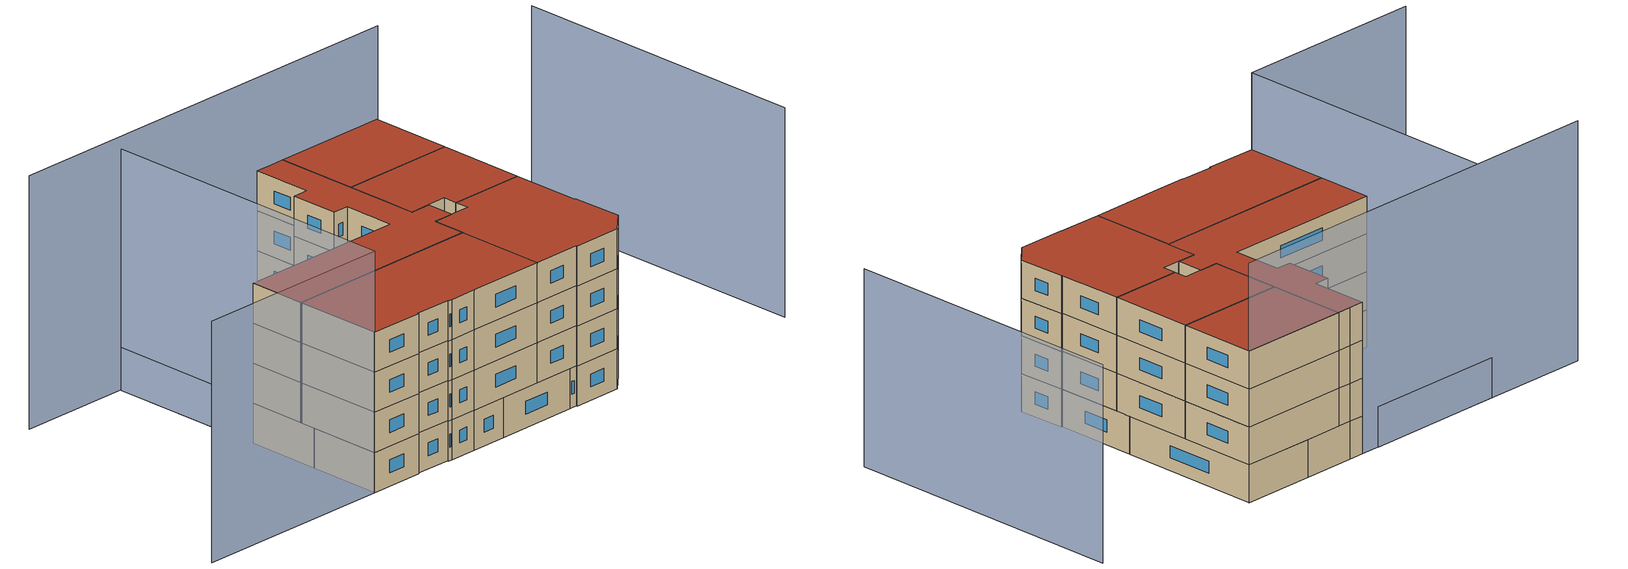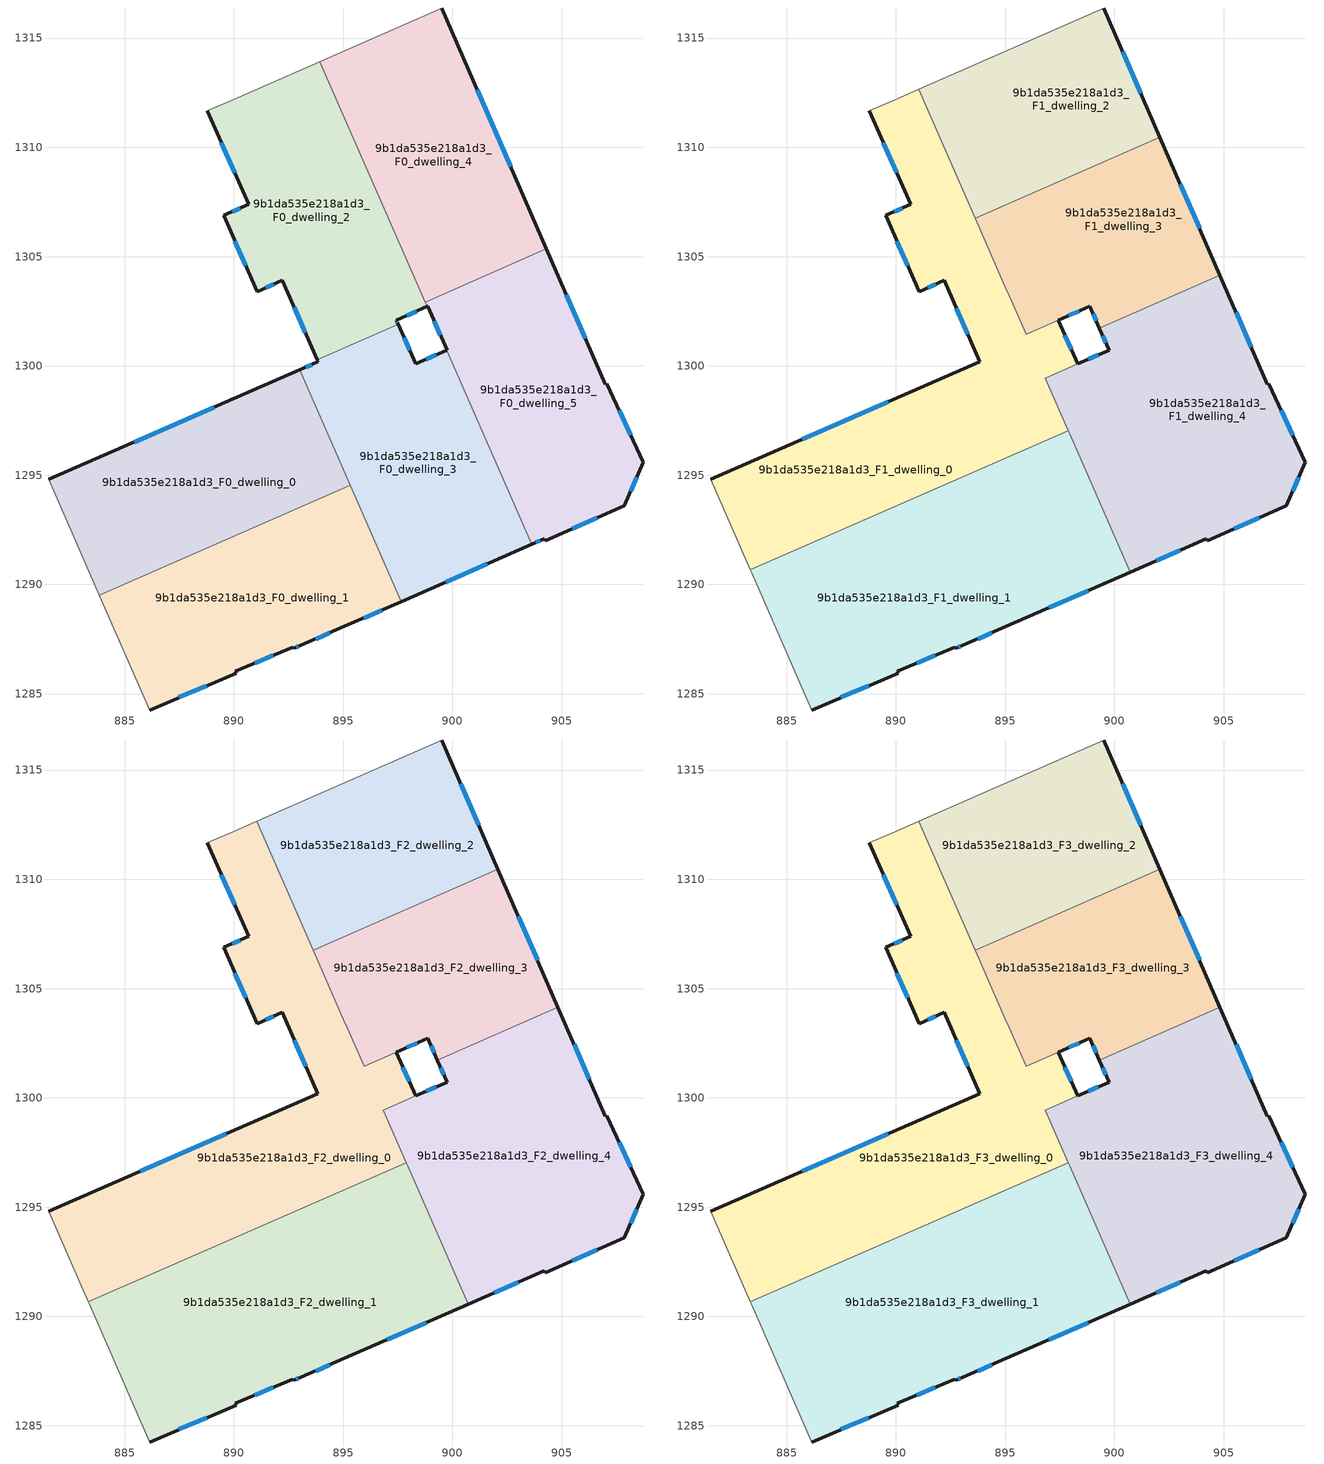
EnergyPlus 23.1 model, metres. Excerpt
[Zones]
9b1da535e218a1d3_F0_dwelling_0
 floor ground (EU_floor_Construction): 893,1299.82 895.32,1294.54 883.84,1289.51 881.53,1294.8 z0
 wall outside (EU_wall_Construction): 893,1299.82 881.53,1294.8 z0:3
 wall to 9b1da535e218a1d3_F0_dwelling_1 (EU_wall_Construction): 883.84,1289.51 895.32,1294.54 z0:3
 wall adiabatic (EU_wall_Construction): 881.53,1294.8 883.84,1289.51 z0:3
 wall to 9b1da535e218a1d3_F0_dwelling_3 (EU_wall_Construction): 895.32,1294.54 893,1299.82 z0:3
 window (EU_Window_Construction): 889.1,1298.11 885.43,1296.51 z1.02:1.98
9b1da535e218a1d3_F0_dwelling_1
 floor ground (EU_floor_Construction): 895.32,1294.54 897.65,1289.22 895.06,1288.08 893.06,1287.21 892.74,1287.08 892.7,1287.12 890.06,1286.03 890.1,1285.94 886.14,1284.25 883.84,1289.51 z0
 wall outside (EU_wall_Construction): 886.14,1284.25 890.1,1285.94 890.06,1286.03 892.7,1287.12 892.74,1287.08 893.06,1287.21 895.06,1288.08 897.65,1289.22 z0:3
 wall adiabatic (EU_wall_Construction): 883.84,1289.51 886.14,1284.25 z0:3
 wall to 9b1da535e218a1d3_F0_dwelling_3 (EU_wall_Construction): 897.65,1289.22 895.32,1294.54 z0:3
 window (EU_Window_Construction): 890.96,1286.4 891.8,1286.75 / 887.49,1284.83 888.75,1285.37 / 895.94,1288.46 896.77,1288.83 / 893.74,1287.5 894.38,1287.78 / 892.85,1287.12 892.95,1287.16 z1.02:1.98
9b1da535e218a1d3_F0_dwelling_2
 floor ground (EU_floor_Construction): 893.94,1313.92 898.85,1302.72 897.43,1302.09 897.51,1301.91 893.8,1300.28 892.21,1303.91 891.06,1303.4 889.53,1306.88 890.67,1307.39 888.78,1311.67 889.96,1312.18 z0
 wall outside (EU_wall_Construction): 897.51,1301.91 897.43,1302.09 898.85,1302.72 / 888.78,1311.67 890.67,1307.39 889.53,1306.88 891.06,1303.4 892.21,1303.91 893.8,1300.28 z0:3
 wall adiabatic (EU_wall_Construction): 893.94,1313.92 889.96,1312.18 888.78,1311.67 z0:3
 wall to 9b1da535e218a1d3_F0_dwelling_3 (EU_wall_Construction): 893.8,1300.28 897.51,1301.91 z0:3
 wall to 9b1da535e218a1d3_F0_dwelling_4 (EU_wall_Construction): 898.76,1302.92 893.94,1313.92 z0:3
 wall to 9b1da535e218a1d3_F0_dwelling_5 (EU_wall_Construction): 898.85,1302.72 898.76,1302.92 z0:3
 window (EU_Window_Construction): 897.91,1302.3 898.37,1302.51 / 897.48,1301.97 897.46,1302.03 / 892.75,1302.67 893.26,1301.52 / 891.45,1303.57 891.82,1303.74 / 890.05,1305.7 890.54,1304.59 / 890.28,1307.22 889.92,1307.06 / 889.43,1310.21 890.03,1308.85 z1.02:1.98
9b1da535e218a1d3_F0_dwelling_3
 floor ground (EU_floor_Construction): 899.73,1300.71 903.62,1291.84 897.65,1289.22 893,1299.82 893.84,1300.19 893.8,1300.28 897.51,1301.91 898.31,1300.09 z0
 wall outside (EU_wall_Construction): 899.73,1300.71 898.31,1300.09 897.51,1301.91 / 897.65,1289.22 903.62,1291.84 / 893.8,1300.28 893.84,1300.19 893,1299.82 z0:3
 wall to 9b1da535e218a1d3_F0_dwelling_5 (EU_wall_Construction): 903.62,1291.84 899.73,1300.71 z0:3
 window (EU_Window_Construction): 898.04,1300.71 897.78,1301.29 / 899.25,1300.5 898.8,1300.3 / 899.68,1290.11 901.59,1290.95 / 893.56,1300.06 893.29,1299.95 z1.02:1.98
9b1da535e218a1d3_F0_dwelling_4
 floor ground (EU_floor_Construction): 899.52,1316.38 904.3,1305.35 898.76,1302.92 893.94,1313.92 z0
 wall outside (EU_wall_Construction): 904.3,1305.35 899.52,1316.38 z0:3
 wall to 9b1da535e218a1d3_F0_dwelling_5 (EU_wall_Construction): 898.76,1302.92 904.3,1305.35 z0:3
 wall adiabatic (EU_wall_Construction): 899.52,1316.38 893.94,1313.92 z0:3
 window (EU_Window_Construction): 902.68,1309.1 901.15,1312.63 z1.02:1.98
9b1da535e218a1d3_F0_dwelling_5
 floor ground (EU_floor_Construction): 904.3,1305.35 906.99,1299.16 907.06,1299.19 908.73,1295.59 907.86,1293.59 904.24,1292.01 904.21,1292.09 903.62,1291.84 899.73,1300.71 899.75,1300.72 898.87,1302.73 898.85,1302.72 898.76,1302.92 z0
 wall outside (EU_wall_Construction): 903.62,1291.84 904.21,1292.09 904.24,1292.01 907.86,1293.59 908.73,1295.59 907.06,1299.19 906.99,1299.16 904.3,1305.35 / 898.85,1302.72 898.87,1302.73 899.75,1300.72 899.73,1300.71 z0:3
 window (EU_Window_Construction): 903.82,1291.93 904.01,1292.01 / 899.17,1302.04 899.45,1301.4 / 906.08,1301.27 905.22,1303.24 / 908.16,1296.82 907.63,1297.97 / 908.15,1294.27 908.43,1294.91 / 905.47,1292.55 906.63,1293.05 z1.02:1.98
9b1da535e218a1d3_F1_dwelling_0
 floor to 9b1da535e218a1d3_F0_dwelling_0 (EU_floor_Construction): 893,1299.82 894.81,1295.69 883.34,1290.66 881.53,1294.8 z3
 floor to 9b1da535e218a1d3_F0_dwelling_2 (EU_floor_Construction): 891.04,1312.65 895.95,1301.44 897.43,1302.09 897.51,1301.91 893.8,1300.28 892.21,1303.91 891.06,1303.4 889.53,1306.88 890.67,1307.39 888.78,1311.67 889.96,1312.18 z3
 floor to 9b1da535e218a1d3_F0_dwelling_3 (EU_floor_Construction): 897.51,1301.91 898.31,1300.09 896.84,1299.43 897.88,1297.04 894.81,1295.69 893,1299.82 893.84,1300.19 893.8,1300.28 z3
 wall outside (EU_wall_Construction): 888.78,1311.67 890.67,1307.39 889.53,1306.88 891.06,1303.4 892.21,1303.91 893.84,1300.19 881.53,1294.8 / 898.31,1300.09 897.43,1302.09 z3:6
 wall adiabatic (EU_wall_Construction): 891.04,1312.65 889.96,1312.18 888.78,1311.67 / 881.53,1294.8 883.34,1290.66 z3:6
 wall to 9b1da535e218a1d3_F1_dwelling_4 (EU_wall_Construction): 896.83,1299.43 898.31,1300.09 / 897.88,1297.04 896.84,1299.43 z3:6
 wall to 9b1da535e218a1d3_F1_dwelling_1 (EU_wall_Construction): 883.34,1290.66 897.88,1297.04 z3:6
 wall to 9b1da535e218a1d3_F1_dwelling_2 (EU_wall_Construction): 893.62,1306.76 891.04,1312.65 z3:6
 wall to 9b1da535e218a1d3_F1_dwelling_3 (EU_wall_Construction): 897.43,1302.09 895.95,1301.44 895.08,1303.42 / 895.08,1303.43 893.62,1306.76 z3:6
 window (EU_Window_Construction): 889.65,1298.36 885.72,1296.64 / 892.76,1302.64 893.29,1301.46 / 891.45,1303.57 891.82,1303.74 / 890.05,1305.7 890.54,1304.59 / 890.28,1307.22 889.92,1307.06 / 889.43,1310.21 890.03,1308.85 / 898.01,1300.77 897.73,1301.41 z4.02:4.98
9b1da535e218a1d3_F1_dwelling_1
 floor to 9b1da535e218a1d3_F0_dwelling_1 (EU_floor_Construction): 895.32,1294.54 897.65,1289.22 895.06,1288.08 893.06,1287.21 892.74,1287.08 892.7,1287.12 890.06,1286.03 890.1,1285.94 886.14,1284.25 883.84,1289.51 z3
 floor to 9b1da535e218a1d3_F0_dwelling_0 (EU_floor_Construction): 894.81,1295.69 895.32,1294.54 883.84,1289.51 883.36,1290.61 883.34,1290.66 z3
 floor to 9b1da535e218a1d3_F0_dwelling_3 (EU_floor_Construction): 897.88,1297.04 900.72,1290.56 897.65,1289.22 894.81,1295.69 z3
 wall outside (EU_wall_Construction): 886.14,1284.25 890.1,1285.94 890.06,1286.03 892.7,1287.12 892.74,1287.08 893.06,1287.21 895.06,1288.08 900.72,1290.56 z3:6
 wall adiabatic (EU_wall_Construction): 883.34,1290.66 883.4,1290.53 886.14,1284.25 z3:6
 wall to 9b1da535e218a1d3_F1_dwelling_4 (EU_wall_Construction): 900.72,1290.56 897.94,1296.9 897.88,1297.04 z3:6
 window (EU_Window_Construction): 887.49,1284.83 888.75,1285.37 / 896.98,1288.92 898.8,1289.72 / 893.74,1287.5 894.38,1287.78 / 892.85,1287.12 892.95,1287.16 / 890.96,1286.4 891.8,1286.75 z4.02:4.98
9b1da535e218a1d3_F1_dwelling_2
 floor to 9b1da535e218a1d3_F0_dwelling_4 (EU_floor_Construction): 899.52,1316.38 902.08,1310.47 896.52,1308.03 893.94,1313.92 z3
 floor to 9b1da535e218a1d3_F0_dwelling_2 (EU_floor_Construction): 893.94,1313.92 896.52,1308.03 893.62,1306.76 891.04,1312.65 z3
 wall outside (EU_wall_Construction): 902.08,1310.47 899.52,1316.38 z3:6
 wall adiabatic (EU_wall_Construction): 899.52,1316.38 891.04,1312.65 z3:6
 wall to 9b1da535e218a1d3_F1_dwelling_3 (EU_wall_Construction): 893.62,1306.76 902.08,1310.47 z3:6
 window (EU_Window_Construction): 901.21,1312.48 900.39,1314.37 z4.02:4.98
9b1da535e218a1d3_F1_dwelling_3
 floor to 9b1da535e218a1d3_F0_dwelling_4 (EU_floor_Construction): 902.08,1310.47 904.3,1305.35 898.76,1302.92 896.52,1308.03 z3
 floor to 9b1da535e218a1d3_F0_dwelling_2 (EU_floor_Construction): 896.52,1308.03 898.85,1302.72 895.95,1301.44 893.62,1306.76 z3
 floor to 9b1da535e218a1d3_F0_dwelling_5 (EU_floor_Construction): 904.3,1305.35 904.83,1304.14 899.31,1301.72 898.87,1302.73 898.85,1302.72 898.76,1302.92 z3
 wall outside (EU_wall_Construction): 904.83,1304.14 902.08,1310.47 / 897.43,1302.09 898.87,1302.73 899.31,1301.72 z3:6
 wall to 9b1da535e218a1d3_F1_dwelling_4 (EU_wall_Construction): 899.31,1301.72 904.83,1304.14 z3:6
 window (EU_Window_Construction): 903.89,1306.29 903.02,1308.31 / 899.02,1302.38 899.16,1302.06 / 897.92,1302.31 898.38,1302.51 z4.02:4.98
9b1da535e218a1d3_F1_dwelling_4
 floor to 9b1da535e218a1d3_F0_dwelling_3 (EU_floor_Construction): 899.73,1300.71 903.62,1291.84 900.72,1290.56 896.84,1299.43 z3
 floor to 9b1da535e218a1d3_F0_dwelling_5 (EU_floor_Construction): 904.83,1304.14 906.99,1299.16 907.06,1299.19 908.73,1295.59 907.86,1293.59 904.24,1292.01 904.21,1292.09 903.62,1291.84 899.73,1300.71 899.75,1300.72 899.31,1301.72 z3
 wall outside (EU_wall_Construction): 899.31,1301.72 899.75,1300.72 898.32,1300.09 / 900.72,1290.56 904.21,1292.09 904.24,1292.01 907.86,1293.59 908.73,1295.59 907.06,1299.19 906.99,1299.16 904.83,1304.14 z3:6
 window (EU_Window_Construction): 899.27,1300.51 898.81,1300.3 / 899.46,1301.38 899.6,1301.06 / 906.26,1300.85 905.56,1302.45 / 908.16,1296.82 907.63,1297.97 / 908.15,1294.27 908.43,1294.91 / 905.47,1292.55 906.63,1293.05 / 901.91,1291.08 903.02,1291.57 z4.02:4.98
9b1da535e218a1d3_F2_dwelling_0
 floor to 9b1da535e218a1d3_F1_dwelling_0 (EU_floor_Construction): 891.04,1312.65 895.95,1301.44 897.43,1302.09 898.31,1300.09 896.83,1299.43 897.88,1297.04 883.34,1290.66 881.53,1294.8 893.84,1300.19 892.21,1303.91 891.06,1303.4 889.53,1306.88 890.67,1307.39 888.78,1311.67 889.96,1312.18 z6
 wall outside (EU_wall_Construction): 888.78,1311.67 890.67,1307.39 889.53,1306.88 891.06,1303.4 892.21,1303.91 893.84,1300.19 881.53,1294.8 / 898.31,1300.09 897.43,1302.09 z6:9
 wall adiabatic (EU_wall_Construction): 891.04,1312.65 889.96,1312.18 888.78,1311.67 / 881.53,1294.8 883.34,1290.66 z6:9
 wall to 9b1da535e218a1d3_F2_dwelling_4 (EU_wall_Construction): 896.83,1299.43 898.31,1300.09 / 897.88,1297.04 896.84,1299.43 z6:9
 wall to 9b1da535e218a1d3_F2_dwelling_1 (EU_wall_Construction): 883.34,1290.66 897.88,1297.04 z6:9
 wall to 9b1da535e218a1d3_F2_dwelling_2 (EU_wall_Construction): 893.62,1306.76 891.04,1312.65 z6:9
 wall to 9b1da535e218a1d3_F2_dwelling_3 (EU_wall_Construction): 897.43,1302.09 895.95,1301.44 895.08,1303.42 / 895.08,1303.43 893.62,1306.76 z6:9
 window (EU_Window_Construction): 889.65,1298.36 885.72,1296.64 / 892.76,1302.64 893.29,1301.46 / 891.45,1303.57 891.82,1303.74 / 890.05,1305.7 890.54,1304.59 / 890.28,1307.22 889.92,1307.06 / 889.43,1310.21 890.03,1308.85 / 898.01,1300.77 897.73,1301.41 z7.02:7.98
9b1da535e218a1d3_F2_dwelling_1
 floor to 9b1da535e218a1d3_F1_dwelling_1 (EU_floor_Construction): 897.94,1296.9 900.72,1290.56 895.06,1288.08 893.06,1287.21 892.74,1287.08 892.7,1287.12 890.06,1286.03 890.1,1285.94 886.14,1284.25 883.4,1290.53 883.34,1290.66 897.88,1297.04 z6
 wall outside (EU_wall_Construction): 886.14,1284.25 890.1,1285.94 890.06,1286.03 892.7,1287.12 892.74,1287.08 893.06,1287.21 895.06,1288.08 900.72,1290.56 z6:9
 wall adiabatic (EU_wall_Construction): 883.34,1290.66 883.4,1290.53 886.14,1284.25 z6:9
 wall to 9b1da535e218a1d3_F2_dwelling_4 (EU_wall_Construction): 900.72,1290.56 897.94,1296.9 897.88,1297.04 z6:9
 window (EU_Window_Construction): 887.49,1284.83 888.75,1285.37 / 896.98,1288.92 898.8,1289.72 / 893.74,1287.5 894.38,1287.78 / 892.85,1287.12 892.95,1287.16 / 890.96,1286.4 891.8,1286.75 z7.02:7.98
9b1da535e218a1d3_F2_dwelling_2
 floor to 9b1da535e218a1d3_F1_dwelling_2 (EU_floor_Construction): 899.52,1316.38 902.08,1310.47 893.62,1306.76 891.04,1312.65 z6
 wall outside (EU_wall_Construction): 902.08,1310.47 899.52,1316.38 z6:9
 wall adiabatic (EU_wall_Construction): 899.52,1316.38 891.04,1312.65 z6:9
 wall to 9b1da535e218a1d3_F2_dwelling_3 (EU_wall_Construction): 893.62,1306.76 902.08,1310.47 z6:9
 window (EU_Window_Construction): 901.21,1312.48 900.39,1314.37 z7.02:7.98
9b1da535e218a1d3_F2_dwelling_3
 floor to 9b1da535e218a1d3_F1_dwelling_3 (EU_floor_Construction): 902.08,1310.47 904.83,1304.14 899.31,1301.72 898.87,1302.73 895.95,1301.44 893.62,1306.76 z6
 wall outside (EU_wall_Construction): 904.83,1304.14 902.08,1310.47 / 897.43,1302.09 898.87,1302.73 899.31,1301.72 z6:9
 wall to 9b1da535e218a1d3_F2_dwelling_4 (EU_wall_Construction): 899.31,1301.72 904.83,1304.14 z6:9
 window (EU_Window_Construction): 903.89,1306.29 903.02,1308.31 / 899.02,1302.38 899.16,1302.06 / 897.92,1302.31 898.38,1302.51 z7.02:7.98
9b1da535e218a1d3_F2_dwelling_4
 floor to 9b1da535e218a1d3_F1_dwelling_4 (EU_floor_Construction): 904.83,1304.14 906.99,1299.16 907.06,1299.19 908.73,1295.59 907.86,1293.59 904.24,1292.01 904.21,1292.09 900.72,1290.56 896.83,1299.43 899.75,1300.72 899.31,1301.72 z6
 wall outside (EU_wall_Construction): 899.31,1301.72 899.75,1300.72 898.32,1300.09 / 900.72,1290.56 904.21,1292.09 904.24,1292.01 907.86,1293.59 908.73,1295.59 907.06,1299.19 906.99,1299.16 904.83,1304.14 z6:9
 window (EU_Window_Construction): 899.27,1300.51 898.81,1300.3 / 899.46,1301.38 899.6,1301.06 / 906.26,1300.85 905.56,1302.45 / 908.16,1296.82 907.63,1297.97 / 908.15,1294.27 908.43,1294.91 / 905.47,1292.55 906.63,1293.05 / 901.91,1291.08 903.02,1291.57 z7.02:7.98
9b1da535e218a1d3_F3_dwelling_0
 floor to 9b1da535e218a1d3_F2_dwelling_0 (EU_floor_Construction): 891.04,1312.65 895.95,1301.44 897.43,1302.09 898.31,1300.09 896.83,1299.43 897.88,1297.04 883.34,1290.66 881.53,1294.8 893.84,1300.19 892.21,1303.91 891.06,1303.4 889.53,1306.88 890.67,1307.39 888.78,1311.67 889.96,1312.18 z9
 wall outside (EU_wall_Construction): 888.78,1311.67 890.67,1307.39 889.53,1306.88 891.06,1303.4 892.21,1303.91 893.84,1300.19 881.53,1294.8 / 898.31,1300.09 897.43,1302.09 z9:12
 wall adiabatic (EU_wall_Construction): 891.04,1312.65 889.96,1312.18 888.78,1311.67 / 881.53,1294.8 883.34,1290.66 z9:12
 wall to 9b1da535e218a1d3_F3_dwelling_4 (EU_wall_Construction): 896.83,1299.43 898.31,1300.09 / 897.88,1297.04 896.84,1299.43 z9:12
 wall to 9b1da535e218a1d3_F3_dwelling_1 (EU_wall_Construction): 883.34,1290.66 897.88,1297.04 z9:12
 wall to 9b1da535e218a1d3_F3_dwelling_2 (EU_wall_Construction): 893.62,1306.76 891.04,1312.65 z9:12
 wall to 9b1da535e218a1d3_F3_dwelling_3 (EU_wall_Construction): 897.43,1302.09 895.95,1301.44 895.08,1303.42 / 895.08,1303.43 893.62,1306.76 z9:12
 window (EU_Window_Construction): 889.65,1298.36 885.72,1296.64 / 892.76,1302.64 893.29,1301.46 / 891.45,1303.57 891.82,1303.74 / 890.05,1305.7 890.54,1304.59 / 890.28,1307.22 889.92,1307.06 / 889.43,1310.21 890.03,1308.85 / 898.01,1300.77 897.73,1301.41 z10.02:10.98
 roof outside (EU_roof_Construction): 897.88,1297.04 896.83,1299.43 898.31,1300.09 897.43,1302.09 895.95,1301.44 891.04,1312.65 889.96,1312.18 888.78,1311.67 890.67,1307.39 889.53,1306.88 891.06,1303.4 892.21,1303.91 893.84,1300.19 881.53,1294.8 883.34,1290.66 z12
9b1da535e218a1d3_F3_dwelling_1
 floor to 9b1da535e218a1d3_F2_dwelling_1 (EU_floor_Construction): 897.94,1296.9 900.72,1290.56 895.06,1288.08 893.06,1287.21 892.74,1287.08 892.7,1287.12 890.06,1286.03 890.1,1285.94 886.14,1284.25 883.4,1290.53 883.34,1290.66 897.88,1297.04 z9
 wall outside (EU_wall_Construction): 886.14,1284.25 890.1,1285.94 890.06,1286.03 892.7,1287.12 892.74,1287.08 893.06,1287.21 895.06,1288.08 900.72,1290.56 z9:12
 wall adiabatic (EU_wall_Construction): 883.34,1290.66 883.4,1290.53 886.14,1284.25 z9:12
 wall to 9b1da535e218a1d3_F3_dwelling_4 (EU_wall_Construction): 900.72,1290.56 897.94,1296.9 897.88,1297.04 z9:12
 window (EU_Window_Construction): 887.49,1284.83 888.75,1285.37 / 896.98,1288.92 898.8,1289.72 / 893.74,1287.5 894.38,1287.78 / 892.85,1287.12 892.95,1287.16 / 890.96,1286.4 891.8,1286.75 z10.02:10.98
 roof outside (EU_roof_Construction): 900.72,1290.56 897.94,1296.9 897.88,1297.04 883.34,1290.66 883.4,1290.53 886.14,1284.25 890.1,1285.94 890.06,1286.03 892.7,1287.12 892.74,1287.08 893.06,1287.21 895.06,1288.08 z12
9b1da535e218a1d3_F3_dwelling_2
 floor to 9b1da535e218a1d3_F2_dwelling_2 (EU_floor_Construction): 899.52,1316.38 902.08,1310.47 893.62,1306.76 891.04,1312.65 z9
 wall outside (EU_wall_Construction): 902.08,1310.47 899.52,1316.38 z9:12
 wall adiabatic (EU_wall_Construction): 899.52,1316.38 891.04,1312.65 z9:12
 wall to 9b1da535e218a1d3_F3_dwelling_3 (EU_wall_Construction): 893.62,1306.76 902.08,1310.47 z9:12
 window (EU_Window_Construction): 901.21,1312.48 900.39,1314.37 z10.02:10.98
 roof outside (EU_roof_Construction): 902.08,1310.47 899.52,1316.38 891.04,1312.65 893.62,1306.76 z12
9b1da535e218a1d3_F3_dwelling_3
 floor to 9b1da535e218a1d3_F2_dwelling_3 (EU_floor_Construction): 902.08,1310.47 904.83,1304.14 899.31,1301.72 898.87,1302.73 895.95,1301.44 893.62,1306.76 z9
 wall outside (EU_wall_Construction): 904.83,1304.14 902.08,1310.47 / 897.43,1302.09 898.87,1302.73 899.31,1301.72 z9:12
 wall to 9b1da535e218a1d3_F3_dwelling_4 (EU_wall_Construction): 899.31,1301.72 904.83,1304.14 z9:12
 window (EU_Window_Construction): 903.89,1306.29 903.02,1308.31 / 899.02,1302.38 899.16,1302.06 / 897.92,1302.31 898.38,1302.51 z10.02:10.98
 roof outside (EU_roof_Construction): 904.83,1304.14 902.08,1310.47 893.62,1306.76 895.95,1301.44 898.87,1302.73 899.31,1301.72 z12
9b1da535e218a1d3_F3_dwelling_4
 floor to 9b1da535e218a1d3_F2_dwelling_4 (EU_floor_Construction): 904.83,1304.14 906.99,1299.16 907.06,1299.19 908.73,1295.59 907.86,1293.59 904.24,1292.01 904.21,1292.09 900.72,1290.56 896.83,1299.43 899.75,1300.72 899.31,1301.72 z9
 wall outside (EU_wall_Construction): 899.31,1301.72 899.75,1300.72 898.32,1300.09 / 900.72,1290.56 904.21,1292.09 904.24,1292.01 907.86,1293.59 908.73,1295.59 907.06,1299.19 906.99,1299.16 904.83,1304.14 z9:12
 window (EU_Window_Construction): 899.27,1300.51 898.81,1300.3 / 899.46,1301.38 899.6,1301.06 / 906.26,1300.85 905.56,1302.45 / 908.16,1296.82 907.63,1297.97 / 908.15,1294.27 908.43,1294.91 / 905.47,1292.55 906.63,1293.05 / 901.91,1291.08 903.02,1291.57 z10.02:10.98
 roof outside (EU_roof_Construction): 907.86,1293.59 908.73,1295.59 907.06,1299.19 906.99,1299.16 904.83,1304.14 899.31,1301.72 899.75,1300.72 896.83,1299.43 900.72,1290.56 904.21,1292.09 904.24,1292.01 z12
shading: 876.51,1306.27 886.15,1284.25 / 886.15,1284.25 871.51,1277.85 z0:18.1; 876.49,1306.28 887.3,1311.02 / 887.3,1311.02 891.7,1300.99 / 891.7,1300.99 880.89,1296.25 / 880.89,1296.25 876.49,1306.28 z0:3.2; 899.57,1316.35 868.32,1302.71 z0:19; 922.83,1300.11 913.22,1321.96 z0:15.7
[Building]
EU S2 Campaign: North Axis=0; Terrain=City; Solar Distribution=FullExterior
[Site:Location]
Vienna: Latitude=48; Longitude=16.5; Time Zone=1; Elevation=183
[SizingPeriod:WeatherFileDays]
AnnualSizingPeriod: Begin Month=1; Begin Day of Month=1; End Month=12; End Day of Month=31; Day of Week for Start Day=Monday; Use Weather File Daylight Saving Period=No; Use Weather File Rain and Snow Indicators=No
[MATERIAL]
EU_InternalMass_Material: Roughness=MediumRough; Thickness=0.1; Conductivity=1; Density=1800; Specific Heat=900; Thermal Absorptance=0.9; Solar Absorptance=0.7; Visible Absorptance=0.7
[MATERIAL:NOMASS] Roughness=MediumRough; Thermal Absorptance=0.9; Solar Absorptance=0.7; Visible Absorptance=0.7
Name | Thermal Resistance
EU_wall_NoMass | 0.942466
EU_roof_NoMass | 0.551687
EU_floor_NoMass | 0.66527
[WINDOWMATERIAL:SIMPLEGLAZINGSYSTEM]
EU_Window_SimpleGlazing: UFactor=2.03367; Solar Heat Gain Coefficient=0.65; Visible Transmittance=0.65
[CONSTRUCTION]
EU_wall_Construction: EU_wall_NoMass
EU_roof_Construction: EU_roof_NoMass
EU_floor_Construction: EU_floor_NoMass
EU_Window_Construction: EU_Window_SimpleGlazing
EU_InternalMass_Construction: EU_InternalMass_Material
[ZONE] Type=1; Multiplier=1; Ceiling Height=autocalculate; Floor Area=autocalculate; Part of Total Floor Area=Yes
Name | Volume
9b1da535e218a1d3_F0_dwelling_0 | 216.97
9b1da535e218a1d3_F1_dwelling_0; 9b1da535e218a1d3_F2_dwelling_0; 9b1da535e218a1d3_F3_dwelling_0 | 331.871
9b1da535e218a1d3_F0_dwelling_1 | 216.948
9b1da535e218a1d3_F1_dwelling_1; 9b1da535e218a1d3_F2_dwelling_1; 9b1da535e218a1d3_F3_dwelling_1 | 335.53
9b1da535e218a1d3_F0_dwelling_2 | 222.85
9b1da535e218a1d3_F1_dwelling_2; 9b1da535e218a1d3_F2_dwelling_2; 9b1da535e218a1d3_F3_dwelling_2 | 178.723
9b1da535e218a1d3_F0_dwelling_3 | 218.932
9b1da535e218a1d3_F1_dwelling_3; 9b1da535e218a1d3_F2_dwelling_3; 9b1da535e218a1d3_F3_dwelling_3 | 180.341
9b1da535e218a1d3_F0_dwelling_4 | 218.919
9b1da535e218a1d3_F1_dwelling_4 | 287.079
9b1da535e218a1d3_F2_dwelling_4; 9b1da535e218a1d3_F3_dwelling_4 | 287.103
9b1da535e218a1d3_F0_dwelling_5 | 218.926
[INTERNALMASS] Construction=EU_InternalMass_Construction
Name | Zone or ZoneList | Surface Area
9b1da535e218a1d3_F0_dwelling_0_EU_InternalMass | 9b1da535e218a1d3_F0_dwelling_0 | 72.3233
9b1da535e218a1d3_F0_dwelling_1_EU_InternalMass | 9b1da535e218a1d3_F0_dwelling_1 | 72.3165
9b1da535e218a1d3_F0_dwelling_2_EU_InternalMass | 9b1da535e218a1d3_F0_dwelling_2 | 74.283
9b1da535e218a1d3_F0_dwelling_3_EU_InternalMass | 9b1da535e218a1d3_F0_dwelling_3 | 72.9772
9b1da535e218a1d3_F0_dwelling_4_EU_InternalMass | 9b1da535e218a1d3_F0_dwelling_4 | 72.9727
9b1da535e218a1d3_F0_dwelling_5_EU_InternalMass | 9b1da535e218a1d3_F0_dwelling_5 | 72.9749
9b1da535e218a1d3_F1_dwelling_0_EU_InternalMass | 9b1da535e218a1d3_F1_dwelling_0 | 110.631
9b1da535e218a1d3_F1_dwelling_1_EU_InternalMass | 9b1da535e218a1d3_F1_dwelling_1 | 111.836
9b1da535e218a1d3_F1_dwelling_2_EU_InternalMass | 9b1da535e218a1d3_F1_dwelling_2 | 59.5767
9b1da535e218a1d3_F1_dwelling_3_EU_InternalMass | 9b1da535e218a1d3_F1_dwelling_3 | 60.1117
9b1da535e218a1d3_F1_dwelling_4_EU_InternalMass | 9b1da535e218a1d3_F1_dwelling_4 | 95.7006
9b1da535e218a1d3_F2_dwelling_0_EU_InternalMass | 9b1da535e218a1d3_F2_dwelling_0 | 110.631
9b1da535e218a1d3_F2_dwelling_1_EU_InternalMass | 9b1da535e218a1d3_F2_dwelling_1 | 111.836
9b1da535e218a1d3_F2_dwelling_2_EU_InternalMass | 9b1da535e218a1d3_F2_dwelling_2 | 59.5767
9b1da535e218a1d3_F2_dwelling_3_EU_InternalMass | 9b1da535e218a1d3_F2_dwelling_3 | 60.1117
9b1da535e218a1d3_F2_dwelling_4_EU_InternalMass | 9b1da535e218a1d3_F2_dwelling_4 | 95.7006
9b1da535e218a1d3_F3_dwelling_0_EU_InternalMass | 9b1da535e218a1d3_F3_dwelling_0 | 110.631
9b1da535e218a1d3_F3_dwelling_1_EU_InternalMass | 9b1da535e218a1d3_F3_dwelling_1 | 111.836
9b1da535e218a1d3_F3_dwelling_2_EU_InternalMass | 9b1da535e218a1d3_F3_dwelling_2 | 59.5767
9b1da535e218a1d3_F3_dwelling_3_EU_InternalMass | 9b1da535e218a1d3_F3_dwelling_3 | 60.1117
9b1da535e218a1d3_F3_dwelling_4_EU_InternalMass | 9b1da535e218a1d3_F3_dwelling_4 | 95.7006
[OTHEREQUIPMENT] Fuel Type=Electricity; Design Level Calculation Method=Watts/Area; Power per Zone Floor Area=1; Fraction Latent=0; Fraction Radiant=0; Fraction Lost=0; Carbon Dioxide Generation Rate=0; EndUse Subcategory=EU_Step8_InternalGains
Name | Zone or ZoneList or Space or SpaceList | Schedule
EU_Step8_InternalGain_9b1da535e218a1d3_F0_dwelling_0_f000 | 9b1da535e218a1d3_F0_dwelling_0 | EU_Step8_GainSchedule_9b1da535e218a1d3_F0_dwelling_0_f000
EU_Step8_InternalGain_9b1da535e218a1d3_F0_dwelling_1_f000 | 9b1da535e218a1d3_F0_dwelling_1 | EU_Step8_GainSchedule_9b1da535e218a1d3_F0_dwelling_1_f000
EU_Step8_InternalGain_9b1da535e218a1d3_F0_dwelling_2_f000 | 9b1da535e218a1d3_F0_dwelling_2 | EU_Step8_GainSchedule_9b1da535e218a1d3_F0_dwelling_2_f000
EU_Step8_InternalGain_9b1da535e218a1d3_F0_dwelling_3_f000 | 9b1da535e218a1d3_F0_dwelling_3 | EU_Step8_GainSchedule_9b1da535e218a1d3_F0_dwelling_3_f000
EU_Step8_InternalGain_9b1da535e218a1d3_F0_dwelling_4_f000 | 9b1da535e218a1d3_F0_dwelling_4 | EU_Step8_GainSchedule_9b1da535e218a1d3_F0_dwelling_4_f000
EU_Step8_InternalGain_9b1da535e218a1d3_F0_dwelling_5_f000 | 9b1da535e218a1d3_F0_dwelling_5 | EU_Step8_GainSchedule_9b1da535e218a1d3_F0_dwelling_5_f000
EU_Step8_InternalGain_9b1da535e218a1d3_F1_dwelling_0_f000 | 9b1da535e218a1d3_F1_dwelling_0 | EU_Step8_GainSchedule_9b1da535e218a1d3_F1_dwelling_0_f000
EU_Step8_InternalGain_9b1da535e218a1d3_F1_dwelling_1_f000 | 9b1da535e218a1d3_F1_dwelling_1 | EU_Step8_GainSchedule_9b1da535e218a1d3_F1_dwelling_1_f000
EU_Step8_InternalGain_9b1da535e218a1d3_F1_dwelling_2_f000 | 9b1da535e218a1d3_F1_dwelling_2 | EU_Step8_GainSchedule_9b1da535e218a1d3_F1_dwelling_2_f000
EU_Step8_InternalGain_9b1da535e218a1d3_F1_dwelling_3_f000 | 9b1da535e218a1d3_F1_dwelling_3 | EU_Step8_GainSchedule_9b1da535e218a1d3_F1_dwelling_3_f000
EU_Step8_InternalGain_9b1da535e218a1d3_F1_dwelling_4_f000 | 9b1da535e218a1d3_F1_dwelling_4 | EU_Step8_GainSchedule_9b1da535e218a1d3_F1_dwelling_4_f000
EU_Step8_InternalGain_9b1da535e218a1d3_F2_dwelling_0_f000 | 9b1da535e218a1d3_F2_dwelling_0 | EU_Step8_GainSchedule_9b1da535e218a1d3_F2_dwelling_0_f000
EU_Step8_InternalGain_9b1da535e218a1d3_F2_dwelling_1_f000 | 9b1da535e218a1d3_F2_dwelling_1 | EU_Step8_GainSchedule_9b1da535e218a1d3_F2_dwelling_1_f000
EU_Step8_InternalGain_9b1da535e218a1d3_F2_dwelling_2_f000 | 9b1da535e218a1d3_F2_dwelling_2 | EU_Step8_GainSchedule_9b1da535e218a1d3_F2_dwelling_2_f000
EU_Step8_InternalGain_9b1da535e218a1d3_F2_dwelling_3_f000 | 9b1da535e218a1d3_F2_dwelling_3 | EU_Step8_GainSchedule_9b1da535e218a1d3_F2_dwelling_3_f000
EU_Step8_InternalGain_9b1da535e218a1d3_F2_dwelling_4_f000 | 9b1da535e218a1d3_F2_dwelling_4 | EU_Step8_GainSchedule_9b1da535e218a1d3_F2_dwelling_4_f000
EU_Step8_InternalGain_9b1da535e218a1d3_F3_dwelling_0_f000 | 9b1da535e218a1d3_F3_dwelling_0 | EU_Step8_GainSchedule_9b1da535e218a1d3_F3_dwelling_0_f000
EU_Step8_InternalGain_9b1da535e218a1d3_F3_dwelling_1_f000 | 9b1da535e218a1d3_F3_dwelling_1 | EU_Step8_GainSchedule_9b1da535e218a1d3_F3_dwelling_1_f000
EU_Step8_InternalGain_9b1da535e218a1d3_F3_dwelling_2_f000 | 9b1da535e218a1d3_F3_dwelling_2 | EU_Step8_GainSchedule_9b1da535e218a1d3_F3_dwelling_2_f000
EU_Step8_InternalGain_9b1da535e218a1d3_F3_dwelling_3_f000 | 9b1da535e218a1d3_F3_dwelling_3 | EU_Step8_GainSchedule_9b1da535e218a1d3_F3_dwelling_3_f000
EU_Step8_InternalGain_9b1da535e218a1d3_F3_dwelling_4_f000 | 9b1da535e218a1d3_F3_dwelling_4 | EU_Step8_GainSchedule_9b1da535e218a1d3_F3_dwelling_4_f000
[ZONEVENTILATION:DESIGNFLOWRATE] Schedule=EU_AlwaysOn; Design Flow Rate Calculation Method=AirChanges/Hour; Air Changes per Hour=0.530523; Ventilation Type=Natural; Fan Pressure Rise=0; Fan Total Efficiency=1; Constant Term Coefficient=1; Temperature Term Coefficient=0; Velocity Term Coefficient=0; Velocity Squared Term Coefficient=0; Minimum Indoor Temperature=-100; Maximum Indoor Temperature=100; Delta Temperature=-100; Minimum Outdoor Temperature=-100; Maximum Outdoor Temperature=100; Maximum Wind Speed=40
Name | Zone or ZoneList or Space or SpaceList
EU_ConstantAir_9b1da535e218a1d3_F0_dwelling_0 | 9b1da535e218a1d3_F0_dwelling_0
EU_ConstantAir_9b1da535e218a1d3_F0_dwelling_1 | 9b1da535e218a1d3_F0_dwelling_1
EU_ConstantAir_9b1da535e218a1d3_F0_dwelling_2 | 9b1da535e218a1d3_F0_dwelling_2
EU_ConstantAir_9b1da535e218a1d3_F0_dwelling_3 | 9b1da535e218a1d3_F0_dwelling_3
EU_ConstantAir_9b1da535e218a1d3_F0_dwelling_4 | 9b1da535e218a1d3_F0_dwelling_4
EU_ConstantAir_9b1da535e218a1d3_F0_dwelling_5 | 9b1da535e218a1d3_F0_dwelling_5
EU_ConstantAir_9b1da535e218a1d3_F1_dwelling_0 | 9b1da535e218a1d3_F1_dwelling_0
EU_ConstantAir_9b1da535e218a1d3_F1_dwelling_1 | 9b1da535e218a1d3_F1_dwelling_1
EU_ConstantAir_9b1da535e218a1d3_F1_dwelling_2 | 9b1da535e218a1d3_F1_dwelling_2
EU_ConstantAir_9b1da535e218a1d3_F1_dwelling_3 | 9b1da535e218a1d3_F1_dwelling_3
EU_ConstantAir_9b1da535e218a1d3_F1_dwelling_4 | 9b1da535e218a1d3_F1_dwelling_4
EU_ConstantAir_9b1da535e218a1d3_F2_dwelling_0 | 9b1da535e218a1d3_F2_dwelling_0
EU_ConstantAir_9b1da535e218a1d3_F2_dwelling_1 | 9b1da535e218a1d3_F2_dwelling_1
EU_ConstantAir_9b1da535e218a1d3_F2_dwelling_2 | 9b1da535e218a1d3_F2_dwelling_2
EU_ConstantAir_9b1da535e218a1d3_F2_dwelling_3 | 9b1da535e218a1d3_F2_dwelling_3
EU_ConstantAir_9b1da535e218a1d3_F2_dwelling_4 | 9b1da535e218a1d3_F2_dwelling_4
EU_ConstantAir_9b1da535e218a1d3_F3_dwelling_0 | 9b1da535e218a1d3_F3_dwelling_0
EU_ConstantAir_9b1da535e218a1d3_F3_dwelling_1 | 9b1da535e218a1d3_F3_dwelling_1
EU_ConstantAir_9b1da535e218a1d3_F3_dwelling_2 | 9b1da535e218a1d3_F3_dwelling_2
EU_ConstantAir_9b1da535e218a1d3_F3_dwelling_3 | 9b1da535e218a1d3_F3_dwelling_3
EU_ConstantAir_9b1da535e218a1d3_F3_dwelling_4 | 9b1da535e218a1d3_F3_dwelling_4
[HVACTEMPLATE:THERMOSTAT] Constant Heating Setpoint=20; Constant Cooling Setpoint=50
EU_HeatOnly_9b1da535e218a1d3_F0_dwelling_0; EU_HeatOnly_9b1da535e218a1d3_F0_dwelling_1; EU_HeatOnly_9b1da535e218a1d3_F0_dwelling_2; EU_HeatOnly_9b1da535e218a1d3_F0_dwelling_3; EU_HeatOnly_9b1da535e218a1d3_F0_dwelling_4; EU_HeatOnly_9b1da535e218a1d3_F0_dwelling_5; EU_HeatOnly_9b1da535e218a1d3_F1_dwelling_0; EU_HeatOnly_9b1da535e218a1d3_F1_dwelling_1; EU_HeatOnly_9b1da535e218a1d3_F1_dwelling_2; EU_HeatOnly_9b1da535e218a1d3_F1_dwelling_3; EU_HeatOnly_9b1da535e218a1d3_F1_dwelling_4; EU_HeatOnly_9b1da535e218a1d3_F2_dwelling_0; EU_HeatOnly_9b1da535e218a1d3_F2_dwelling_1; EU_HeatOnly_9b1da535e218a1d3_F2_dwelling_2; EU_HeatOnly_9b1da535e218a1d3_F2_dwelling_3; EU_HeatOnly_9b1da535e218a1d3_F2_dwelling_4; EU_HeatOnly_9b1da535e218a1d3_F3_dwelling_0; EU_HeatOnly_9b1da535e218a1d3_F3_dwelling_1; EU_HeatOnly_9b1da535e218a1d3_F3_dwelling_2; EU_HeatOnly_9b1da535e218a1d3_F3_dwelling_3; EU_HeatOnly_9b1da535e218a1d3_F3_dwelling_4
[HVACTEMPLATE:ZONE:IDEALLOADSAIRSYSTEM] System Availability Schedule=EU_AlwaysOn; Maximum Heating Supply Air Temperature=50; Minimum Cooling Supply Air Temperature=13; Maximum Heating Supply Air Humidity Ratio=0.0156; Minimum Cooling Supply Air Humidity Ratio=0.0077; Heating Limit=NoLimit; Cooling Limit=NoLimit; Heating Availability Schedule=EU_AlwaysOn; Cooling Availability Schedule=EU_CoolingOff; Dehumidification Control Type=ConstantSensibleHeatRatio; Cooling Sensible Heat Ratio=0.7; Dehumidification Setpoint=60; Humidification Control Type=None; Humidification Setpoint=30; Outdoor Air Method=None; Outdoor Air Flow Rate per Person=0.00944; Outdoor Air Flow Rate per Zone Floor Area=0; Outdoor Air Flow Rate per Zone=0; Demand Controlled Ventilation Type=None; Outdoor Air Economizer Type=NoEconomizer; Heat Recovery Type=None; Sensible Heat Recovery Effectiveness=0.7; Latent Heat Recovery Effectiveness=0.65
Name | Template Thermostat
9b1da535e218a1d3_F0_dwelling_0 | EU_HeatOnly_9b1da535e218a1d3_F0_dwelling_0
9b1da535e218a1d3_F0_dwelling_1 | EU_HeatOnly_9b1da535e218a1d3_F0_dwelling_1
9b1da535e218a1d3_F0_dwelling_2 | EU_HeatOnly_9b1da535e218a1d3_F0_dwelling_2
9b1da535e218a1d3_F0_dwelling_3 | EU_HeatOnly_9b1da535e218a1d3_F0_dwelling_3
9b1da535e218a1d3_F0_dwelling_4 | EU_HeatOnly_9b1da535e218a1d3_F0_dwelling_4
9b1da535e218a1d3_F0_dwelling_5 | EU_HeatOnly_9b1da535e218a1d3_F0_dwelling_5
9b1da535e218a1d3_F1_dwelling_0 | EU_HeatOnly_9b1da535e218a1d3_F1_dwelling_0
9b1da535e218a1d3_F1_dwelling_1 | EU_HeatOnly_9b1da535e218a1d3_F1_dwelling_1
9b1da535e218a1d3_F1_dwelling_2 | EU_HeatOnly_9b1da535e218a1d3_F1_dwelling_2
9b1da535e218a1d3_F1_dwelling_3 | EU_HeatOnly_9b1da535e218a1d3_F1_dwelling_3
9b1da535e218a1d3_F1_dwelling_4 | EU_HeatOnly_9b1da535e218a1d3_F1_dwelling_4
9b1da535e218a1d3_F2_dwelling_0 | EU_HeatOnly_9b1da535e218a1d3_F2_dwelling_0
9b1da535e218a1d3_F2_dwelling_1 | EU_HeatOnly_9b1da535e218a1d3_F2_dwelling_1
9b1da535e218a1d3_F2_dwelling_2 | EU_HeatOnly_9b1da535e218a1d3_F2_dwelling_2
9b1da535e218a1d3_F2_dwelling_3 | EU_HeatOnly_9b1da535e218a1d3_F2_dwelling_3
9b1da535e218a1d3_F2_dwelling_4 | EU_HeatOnly_9b1da535e218a1d3_F2_dwelling_4
9b1da535e218a1d3_F3_dwelling_0 | EU_HeatOnly_9b1da535e218a1d3_F3_dwelling_0
9b1da535e218a1d3_F3_dwelling_1 | EU_HeatOnly_9b1da535e218a1d3_F3_dwelling_1
9b1da535e218a1d3_F3_dwelling_2 | EU_HeatOnly_9b1da535e218a1d3_F3_dwelling_2
9b1da535e218a1d3_F3_dwelling_3 | EU_HeatOnly_9b1da535e218a1d3_F3_dwelling_3
9b1da535e218a1d3_F3_dwelling_4 | EU_HeatOnly_9b1da535e218a1d3_F3_dwelling_4
[SIZING:ZONE] Zone Cooling Design Supply Air Temperature Input Method=SupplyAirTemperature; Zone Cooling Design Supply Air Temperature=13; Zone Heating Design Supply Air Temperature Input Method=SupplyAirTemperature; Zone Heating Design Supply Air Temperature=50; Zone Cooling Design Supply Air Humidity Ratio=0.008; Zone Heating Design Supply Air Humidity Ratio=0.008; Cooling Design Air Flow Method=DesignDay; Cooling Design Air Flow Rate=0; Cooling Minimum Air Flow per Zone Floor Area=0.000762; Cooling Minimum Air Flow=0; Cooling Minimum Air Flow Fraction=0.2; Heating Design Air Flow Method=DesignDay; Heating Design Air Flow Rate=0; Heating Maximum Air Flow per Zone Floor Area=0.002032; Heating Maximum Air Flow=0.141576; Heating Maximum Air Flow Fraction=0.3; Account for Dedicated Outdoor Air System=No; Dedicated Outdoor Air System Control Strategy=NeutralSupplyAir; Dedicated Outdoor Air Low Setpoint Temperature for Design=autosize; Dedicated Outdoor Air High Setpoint Temperature for Design=autosize; Zone Load Sizing Method=Sensible Load Only No Latent Load; Zone Latent Cooling Design Supply Air Humidity Ratio Input Method=HumidityRatioDifference; Zone Cooling Design Supply Air Humidity Ratio Difference=0.005; Zone Latent Heating Design Supply Air Humidity Ratio Input Method=HumidityRatioDifference; Zone Humidification Design Supply Air Humidity Ratio Difference=0.005
9b1da535e218a1d3_F0_dwelling_0; 9b1da535e218a1d3_F0_dwelling_1; 9b1da535e218a1d3_F0_dwelling_2; 9b1da535e218a1d3_F0_dwelling_3; 9b1da535e218a1d3_F0_dwelling_4; 9b1da535e218a1d3_F0_dwelling_5; 9b1da535e218a1d3_F1_dwelling_0; 9b1da535e218a1d3_F1_dwelling_1; 9b1da535e218a1d3_F1_dwelling_2; 9b1da535e218a1d3_F1_dwelling_3; 9b1da535e218a1d3_F1_dwelling_4; 9b1da535e218a1d3_F2_dwelling_0; 9b1da535e218a1d3_F2_dwelling_1; 9b1da535e218a1d3_F2_dwelling_2; 9b1da535e218a1d3_F2_dwelling_3; 9b1da535e218a1d3_F2_dwelling_4; 9b1da535e218a1d3_F3_dwelling_0; 9b1da535e218a1d3_F3_dwelling_1; 9b1da535e218a1d3_F3_dwelling_2; 9b1da535e218a1d3_F3_dwelling_3; 9b1da535e218a1d3_F3_dwelling_4
[SCHEDULE:CONSTANT]
Name | Hourly Value
EU_AlwaysOn | 1
EU_CoolingOff | 0
[SCHEDULE:FILE] Column Number=1; Rows to Skip at Top=0; Number of Hours of Data=8760; Column Separator=Comma; Interpolate to Timestep=No; Minutes per Item=60; Adjust Schedule for Daylight Savings=Yes
Name | File
EU_Step8_GainSchedule_9b1da535e218a1d3_F0_dwelling_0_f000 | ../../schedules/9b1da535e218a1d3/9b1da535e218a1d3_F0_dwelling_0_f000_gain.csv
EU_Step8_GainSchedule_9b1da535e218a1d3_F0_dwelling_1_f000 | ../../schedules/9b1da535e218a1d3/9b1da535e218a1d3_F0_dwelling_1_f000_gain.csv
EU_Step8_GainSchedule_9b1da535e218a1d3_F0_dwelling_2_f000 | ../../schedules/9b1da535e218a1d3/9b1da535e218a1d3_F0_dwelling_2_f000_gain.csv
EU_Step8_GainSchedule_9b1da535e218a1d3_F0_dwelling_3_f000 | ../../schedules/9b1da535e218a1d3/9b1da535e218a1d3_F0_dwelling_3_f000_gain.csv
EU_Step8_GainSchedule_9b1da535e218a1d3_F0_dwelling_4_f000 | ../../schedules/9b1da535e218a1d3/9b1da535e218a1d3_F0_dwelling_4_f000_gain.csv
EU_Step8_GainSchedule_9b1da535e218a1d3_F0_dwelling_5_f000 | ../../schedules/9b1da535e218a1d3/9b1da535e218a1d3_F0_dwelling_5_f000_gain.csv
EU_Step8_GainSchedule_9b1da535e218a1d3_F1_dwelling_0_f000 | ../../schedules/9b1da535e218a1d3/9b1da535e218a1d3_F1_dwelling_0_f000_gain.csv
EU_Step8_GainSchedule_9b1da535e218a1d3_F1_dwelling_1_f000 | ../../schedules/9b1da535e218a1d3/9b1da535e218a1d3_F1_dwelling_1_f000_gain.csv
EU_Step8_GainSchedule_9b1da535e218a1d3_F1_dwelling_2_f000 | ../../schedules/9b1da535e218a1d3/9b1da535e218a1d3_F1_dwelling_2_f000_gain.csv
EU_Step8_GainSchedule_9b1da535e218a1d3_F1_dwelling_3_f000 | ../../schedules/9b1da535e218a1d3/9b1da535e218a1d3_F1_dwelling_3_f000_gain.csv
EU_Step8_GainSchedule_9b1da535e218a1d3_F1_dwelling_4_f000 | ../../schedules/9b1da535e218a1d3/9b1da535e218a1d3_F1_dwelling_4_f000_gain.csv
EU_Step8_GainSchedule_9b1da535e218a1d3_F2_dwelling_0_f000 | ../../schedules/9b1da535e218a1d3/9b1da535e218a1d3_F2_dwelling_0_f000_gain.csv
EU_Step8_GainSchedule_9b1da535e218a1d3_F2_dwelling_1_f000 | ../../schedules/9b1da535e218a1d3/9b1da535e218a1d3_F2_dwelling_1_f000_gain.csv
EU_Step8_GainSchedule_9b1da535e218a1d3_F2_dwelling_2_f000 | ../../schedules/9b1da535e218a1d3/9b1da535e218a1d3_F2_dwelling_2_f000_gain.csv
EU_Step8_GainSchedule_9b1da535e218a1d3_F2_dwelling_3_f000 | ../../schedules/9b1da535e218a1d3/9b1da535e218a1d3_F2_dwelling_3_f000_gain.csv
EU_Step8_GainSchedule_9b1da535e218a1d3_F2_dwelling_4_f000 | ../../schedules/9b1da535e218a1d3/9b1da535e218a1d3_F2_dwelling_4_f000_gain.csv
EU_Step8_GainSchedule_9b1da535e218a1d3_F3_dwelling_0_f000 | ../../schedules/9b1da535e218a1d3/9b1da535e218a1d3_F3_dwelling_0_f000_gain.csv
EU_Step8_GainSchedule_9b1da535e218a1d3_F3_dwelling_1_f000 | ../../schedules/9b1da535e218a1d3/9b1da535e218a1d3_F3_dwelling_1_f000_gain.csv
EU_Step8_GainSchedule_9b1da535e218a1d3_F3_dwelling_2_f000 | ../../schedules/9b1da535e218a1d3/9b1da535e218a1d3_F3_dwelling_2_f000_gain.csv
EU_Step8_GainSchedule_9b1da535e218a1d3_F3_dwelling_3_f000 | ../../schedules/9b1da535e218a1d3/9b1da535e218a1d3_F3_dwelling_3_f000_gain.csv
EU_Step8_GainSchedule_9b1da535e218a1d3_F3_dwelling_4_f000 | ../../schedules/9b1da535e218a1d3/9b1da535e218a1d3_F3_dwelling_4_f000_gain.csv
